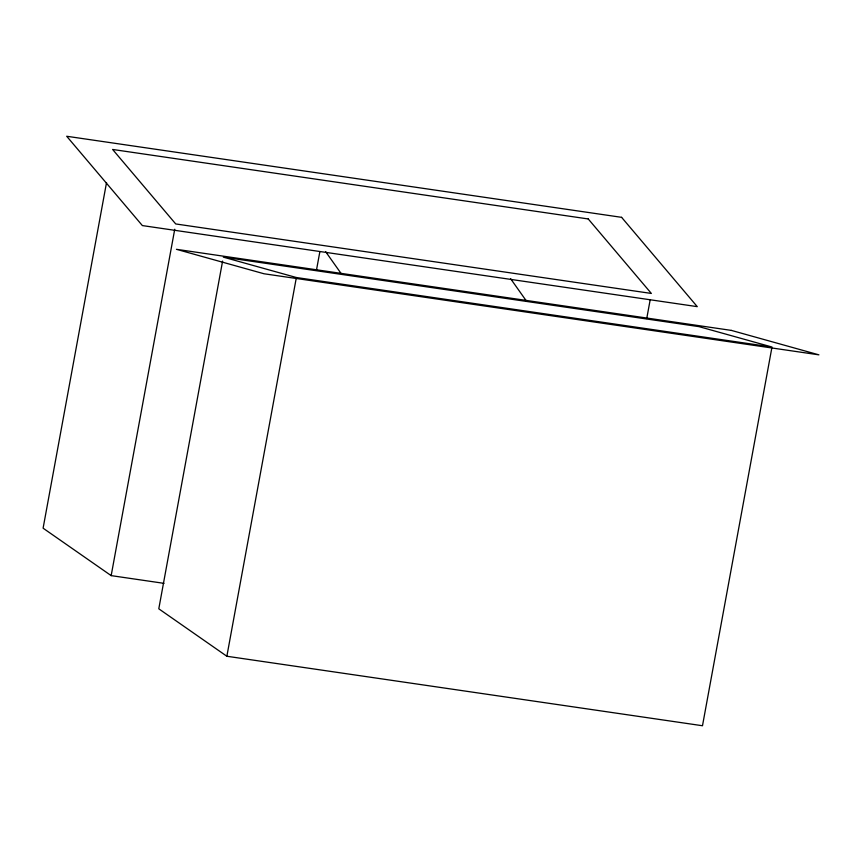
<?xml version="1.0" encoding="UTF-8"?>
<svg xmlns="http://www.w3.org/2000/svg" width="862" height="862" viewBox="0 0 862 862"><rect width="100%" height="100%" fill="white"/><g stroke="black" fill="none" stroke-linecap="round" stroke-linejoin="round"><path stroke-width="1.29" d="M106.532 182.572L43.1 528.19L111.166 575.622L164.017 583.348M111.166 575.622L174.749 229.238M222.601 261.1L158.791 608.809L226.857 656.251L702.487 725.739L771.749 348.345M226.857 656.251L296.366 277.521L223.333 257.135L698.963 326.633L771.996 347.02L296.366 277.521M316.44 270.302L319.834 251.801M646.737 318.563L650.131 300.062M510.584 278.663L526.574 301.247M325.62 251.639L340.867 273.168M621.599 217.332L66.697 136.261L142.359 225.575L697.261 306.646L621.599 217.332M588.24 218.959L112.61 149.46L175.719 223.948L651.349 293.446L588.24 218.959M731.332 330.394L176.43 249.312L263.998 273.76L818.9 354.842L731.332 330.394"/></g></svg>
